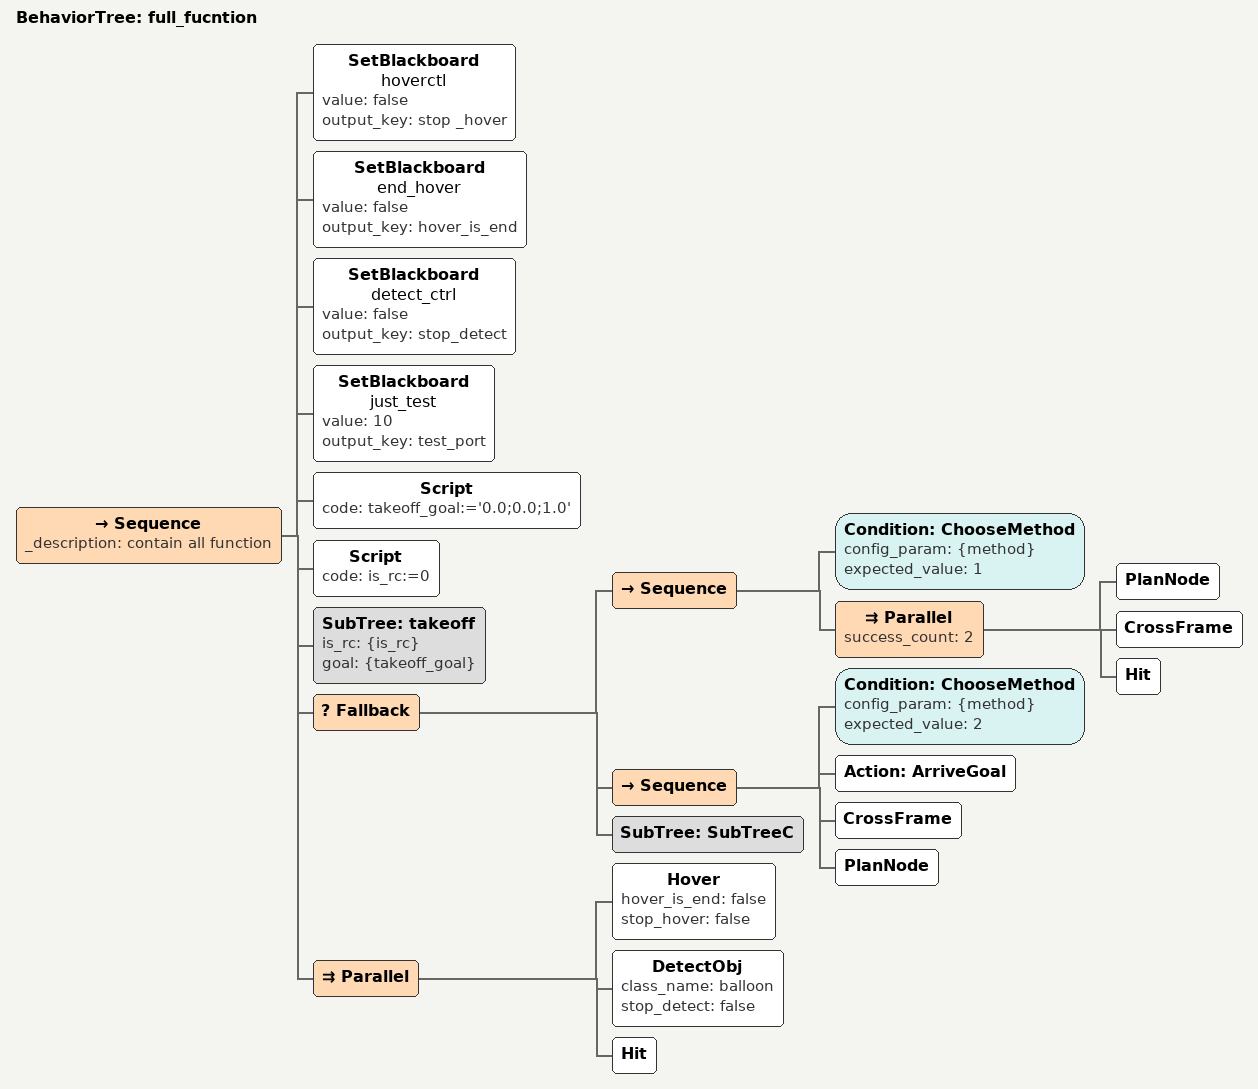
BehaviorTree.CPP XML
<?xml version="1.0" encoding="UTF-8"?>
<root BTCPP_format="4" main_tree_to_execute="match_tree">
  <include path="takeoff.xml"/>
  <include path="land.xml" />

  <BehaviorTree ID="full_fucntion">
    <Sequence _description="contain all function">
     <SetBlackboard name="hoverctl" value="false" output_key="stop  _hover" /> <!-- 先设置悬停 -->
     <SetBlackboard name="end_hover" value="false" output_key="hover_is_end" /> <!-- 结束悬停节点参数 -->
     <SetBlackboard name="detect_ctrl" value="false" output_key="stop_detect" /> <!-- 结束悬停节点参数 -->
     <SetBlackboard name="just_test" value="10" output_key="test_port" /> <!-- 结束悬停节点参数 -->
    <Script code=" takeoff_goal:='0.0;0.0;1.0' "/>  <!--先飞机起飞 -->
    <Script code=" is_rc:=0 "/>  <!--先飞机起飞 -->

      <!-- 控制飞机起飞-->
      <SubTree ID="takeoff" is_rc="{is_rc}" goal="{takeoff_goal}"/>
          <!-- 这里有两种方案 1: 使用路径规划直接给到目标，中途可以插入伺服控制； 2：使用控制插入定点飞行方法，伺服插入，不管那种方法都可以使用行为组合的方式完成 -->
      <Fallback>
          <!-- 如果 是第一种方案 生成一条从起飞后到打击目标前的完整的轨迹 -->
        <Sequence>
            <Condition ID="ChooseMethod" config_param="{method}" expected_value="1" />
            <Parallel success_count = "2">
      <!-- 视觉伺服控制穿框和估计规划同时使用 -->
                <PlanNode />
                <CrossFrame />
                <Hit /> <!--如果飞行的过程中发现了气球是非攻击，待定，考虑比赛规则，需要等到小车越过第二个柱子后才能击穿气球 -->
            </Parallel>

        </Sequence>

          <!-- 如果方案二， 先使用指点飞行，+ 视觉伺服控制穿框 + 轨迹规划走后半段-->
        <Sequence>
            <Condition ID="ChooseMethod" config_param="{method}" expected_value="2" />
            <Action ID="ArriveGoal"/> <!-- 先制定飞到拐弯处-->
            <CrossFrame /> <!-- 再开启视觉伺服穿框的过程 -->
            <PlanNode /> <!-- 规划到P2点轨迹 -->
        </Sequence>

          <!-- 默认行为 -->
        <SubTree ID="SubTreeC" />
     </Fallback>

     <Parallel>
        <Hover  hover_is_end="false" stop_hover="false"/>  <!--悬停等待目标识别-->
        <DetectObj class_name="balloon" stop_detect="false"/> <!-- 目标检测 -->
        <Hit /> <!-- 等到飞机飞到P2点开启攻击气球的节点 -->
     </Parallel>
    </Sequence>
  </BehaviorTree>

</root>
